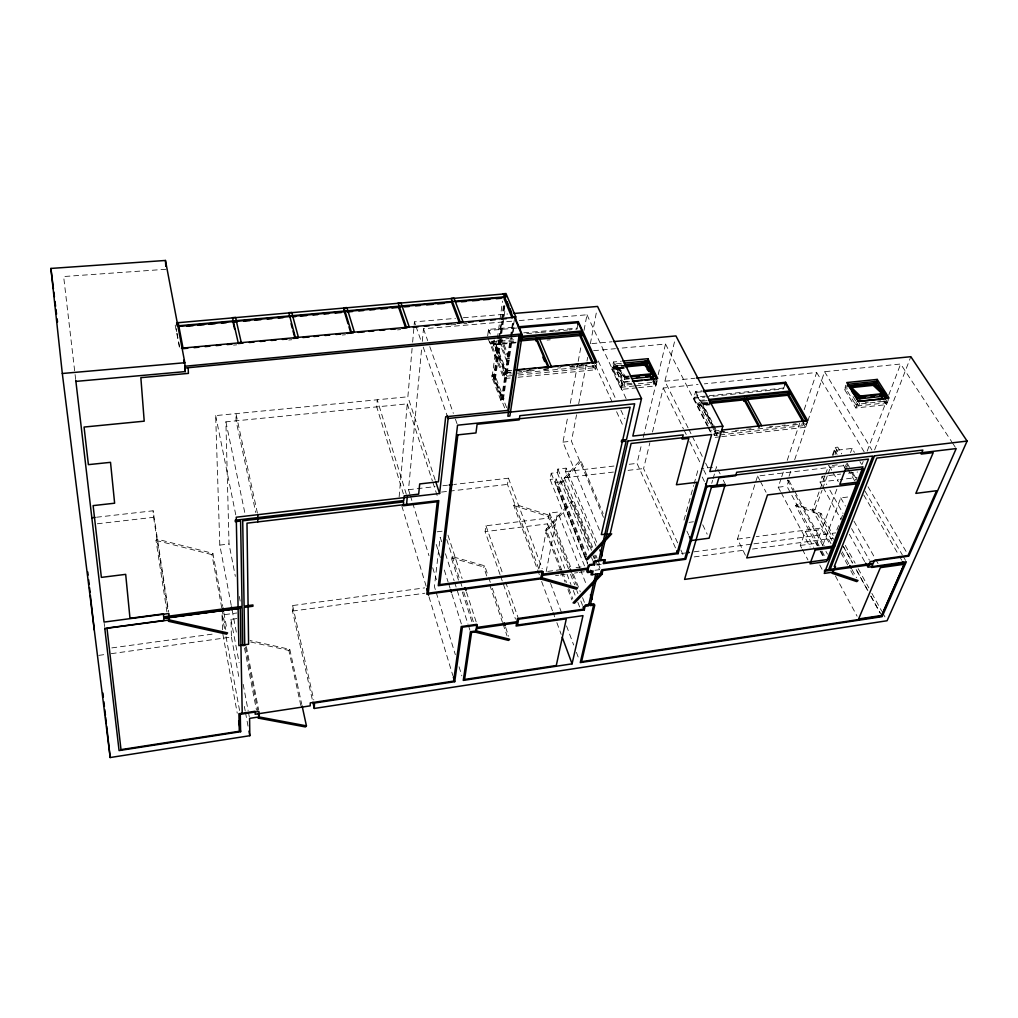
<?xml version="1.0" encoding="UTF-8"?>
<svg xmlns="http://www.w3.org/2000/svg" width="1018" height="1018" viewBox="0 0 1018 1018"><rect width="100%" height="100%" fill="white"/><g stroke="black" fill="none" stroke-linecap="round" stroke-linejoin="round"><path stroke-width="0.75" stroke-dasharray="5 3.75" d="M312.208 699.175L292.51 611.067L292.611 605.545L424.671 587.87M629.137 378.9L624.403 379.37L615.75 368.185L615.941 366.009L623.754 365.271M616.272 368.847L616.45 366.671M399.132 497L407.251 403.853L225.894 421.846L229.025 543.981L235.349 576.366M435.131 479.898L407.874 396.778L412.099 348.385M412.646 342.15L414.008 326.536M414.135 324.971L414.415 321.853L455.466 318.405M624.403 379.37L624.594 377.169L615.941 366.009M409.91 494.201L408.511 489.696L421.719 347.698M422.305 341.386L423.488 328.763L514.663 320.975M487.647 336.004L488.513 329.399L515.299 327.083M516.228 342.201L490.981 344.466L491.427 341.183M491.821 377.029L492.101 374.993L494.71 374.751L503.846 398.267L503.554 400.303L500.92 400.558L491.821 377.029L494.417 376.775L503.554 400.303M500.869 339.643L495.41 378.645L493.323 378.849L492.216 375.986L497.166 340.101M497.382 338.536L499.736 321.37M499.953 319.817L502.536 301.086M493.323 378.849L498.731 339.834M498.947 338.269L501.327 321.103M501.543 319.537L503.923 302.371M495.41 378.645L494.303 375.795L499.291 339.91M499.507 338.358L501.887 321.192M502.103 319.627L504.063 305.591M499.482 339.757L494.061 378.772L502.065 399.45L510.947 338.51M500.347 333.522L502.09 321.039M502.307 319.474L504.254 305.425M500.118 339.707L494.684 378.721L502.701 399.387L512.067 335.329M500.996 333.471L502.727 320.975M502.956 319.423L504.903 305.375M501.747 333.395L503.923 317.794M504.139 316.242L505.233 308.441M510.171 377.996L503.859 378.607L504.979 370.908L493.056 340.852M500.92 400.558L501.212 398.534L492.101 374.993M500.805 336.589L509.674 358.591L509.356 360.728L506.659 360.983L506.977 358.845L498.146 336.831M504.61 407.874L501.378 399.514L510.234 338.574M510.463 337.009L512.741 321.383M511.176 336.945L513.454 321.319M512.296 333.764L514.574 318.138M506.633 407.671L503.388 399.31L512.321 338.383M513.237 332.135L514.383 324.322M500.042 574.61L485.115 531.638L485.98 525.784L548.664 518.022L549.593 513.059L557.711 512.067L579.904 568.273M538.853 568.998L507.473 484.403L508.453 478.193L453.799 484.479M577.626 325.416L576.939 329.208L569.087 329.896M584.51 565.932L550.089 479.44L551.234 473.255L557.228 472.568L557.889 469.082L566.224 468.127L596.828 542.645M539.222 568.082L547.557 523.837L485.115 531.638M585.223 557.126L555.357 482.507L556.057 478.74L550.089 479.44M599.5 530.162L562.967 442.13L567.942 415.726M570.284 403.306L577.893 362.93M578.186 361.377L581.405 344.288M584.039 330.316L586.966 314.778L516.228 320.835M546.182 571.607L557.711 512.067M591.534 550.344L563.628 481.539L564.354 477.786L614.07 471.996M596.039 546.119L565.55 471.614L566.224 468.127M603.458 517.322L571.442 441.201L576.557 414.797M578.669 403.93L587.691 357.343M590.338 343.74L596.65 311.114M593.787 365.704L593.367 367.842L592.094 365.029M518.073 377.233L595.428 369.788L596.955 362.179M637.039 387.807L621.273 389.398L611.933 369.369L613.485 361.975L621.311 361.237M621.273 389.398L622.889 382.004L613.485 361.975M654.816 380.961L654.103 383.99L652.703 381.152M675.481 547.9L637.014 463.381L641.76 443.492M643.223 437.371L656.737 380.757M658.201 374.637L665.517 344.033L617.048 348.525M638.617 387.654L655.948 385.911L657.348 380.019M677.606 542.861L643.592 468.56L649.891 442.728M652.487 432.09L663.24 388.011L698.043 384.486M688.041 427.814L664.894 381.241L675.201 338.956M708.108 426.3L693.792 398.242L695.587 391.497L701.898 390.848M709.215 404.146L698.144 405.304L699.442 400.481L695.332 392.452L701.644 391.815M683.981 520.096L693.64 485.497M694.06 483.995L698.272 468.954M711.735 483.321L712.613 480.318M713.045 478.816L714.789 472.81M715.234 471.309L716.532 466.804L701.313 468.585M784.763 384.944L783.491 388.94L706.39 396.931M745.392 555.23L737.452 539.133L755.178 483.575M755.661 482.074L757.583 476.068L845.729 465.455L844.609 468.42M780.45 491.376L778.223 487.215L781.226 478.269M781.722 476.78L783.72 470.825M787.219 460.39L799.69 423.157M804.182 409.745L816.665 372.499L704.367 383.85M721.737 436.633L805.378 427.28L807.643 420.612M822.938 545.801L787.588 480.572L791.139 470.125M794.689 459.691L807.35 422.406M807.859 420.918L824.58 371.697L900.65 364.011L951.868 441.977M819.121 545.903L786.876 486.146L788.835 480.42L787.588 480.572M888.536 399.361L886.5 404.63L855.833 407.976L844.367 389.181L845.78 385.211M822.366 486.184L820.063 482.061L822.111 476.36L840.664 474.095M830.981 543.599L812.555 509.929L819.579 490.587M820.114 489.098L824.974 475.711M825.509 474.223L828.754 465.29M832.533 454.881L835.231 447.436L837.763 447.144L841.708 453.888M801.662 548.078L800.275 545.444L805.302 531.625L821.793 529.436L830.383 545.152M832.775 456.039L834.798 450.44L852.091 448.416L854.433 452.361M831.948 540.507L814.998 509.611L822.048 490.282M822.582 488.793L827.469 475.406M828.016 473.917L830.726 466.473M835.053 454.575L837.763 447.144M856.583 401.703L855.565 404.49L886.245 401.156L887.238 402.734L856.532 406.067L845.042 387.273L847.141 387.056M855.833 407.976L858.263 401.359M859.676 403.052L858.645 405.838L852.079 395.111M818.039 545.852L816.64 543.23L821.793 529.436M836.834 489.225L822.379 527.884L756.323 536.626M850.526 452.603L852.091 448.416M822.849 545.164L840.753 497.891L848.414 496.924M886.207 400.189L885.151 402.963L883.471 400.29M836.885 529.945L838.565 525.581M840.804 519.753L842.484 515.375M855.922 480.42L857.041 477.506L840.092 479.593M862.055 464.437L863.2 461.485M867.171 451.152L886.462 400.939M888.739 395.022L900.65 364.011M874.615 449.892L910.843 356.694M166.939 611.933L156.008 540.393L156.95 539.095L212.902 553.385L222.7 606.384M221.708 607.657L211.948 554.645L212.902 553.385M300.832 705.525L288.883 650.438L289.799 649.331L250.072 640.551M458.469 580.107L451.279 557.826L452.31 556.642L484.695 565.817L488.258 576.315M539.349 574.648L513.772 505.513L514.854 504.279L549.275 515.248L569.635 567.586M486.719 575.972L483.665 566.975L484.695 565.817M585.566 557.673L556.986 486.299L579.7 460.823L581.125 461.319L603.14 513.568M586.444 556.655L558.411 486.769L581.125 461.319M568.502 568.795L548.193 516.444L549.275 515.248M560.562 570.245L545.241 530.238L571.569 501.136L572.969 501.594L591.776 547.888M561.974 570.665L546.628 530.671L572.969 501.594M817.187 545.673L795.631 505.641L796.789 504.508L821.106 513.517L833.169 535.392M795.631 505.641L819.961 514.637L821.106 513.517M111.815 647.906L214.798 633.794M98.759 655.376L105.007 654.51M111.255 653.658L231.417 637.064L230.959 619.364L236.914 618.562M800.275 545.444L816.64 543.23M222.509 629.773L222.039 614.987L236.825 613.001M547.748 571.403L565.066 569.087M576.086 567.611L583.95 566.555M596.535 564.875L601.256 564.239M681.526 553.499L684.681 553.079M694.123 551.82L752.353 544.019M753.931 543.816L835.765 532.859M292.51 611.067L424.824 593.227M555.573 575.603L558.729 575.17M560.294 574.966L568.171 573.898M574.483 573.045L577.626 572.625M579.204 572.409L585.503 571.569M594.957 570.284L599.678 569.647M694.2 556.91L746.181 549.898M752.48 549.058L832.813 538.217M737.452 539.133L750.037 537.466M812.555 509.929L814.998 509.611M689.033 522.361L693.449 521.789M437.116 531.816L443.39 531.04M848.401 473.141L857.678 472.008M778.223 487.215L786.876 486.146M820.063 482.061L838.552 479.783M832.33 465.455L840.117 464.513M231.239 605.392L219.799 545.101L229.025 543.981M555.357 482.507L563.628 481.539M408.511 489.696L435.055 486.642M442.868 485.739L447.551 485.204M565.55 471.614L615.266 465.888M629.239 464.272L637.014 463.381M441.519 492.076L447.805 491.338M449.371 491.16L507.473 484.403M628.055 470.367L643.592 468.56M96.557 517.233L153.107 510.794L168.67 611.958M97.308 523.786L153.603 517.322L153.107 510.794M720.159 436.811L713.834 437.511L715.756 430.767L713.593 426.555M719.001 430.538L714.343 431.047L713.542 433.897L721.431 433.019M723.849 431.377L716.201 432.217L713.325 426.631M718.314 432.383L715.196 432.726L711.709 425.931M719.866 432.205L727.641 431.352M735.429 430.487L738.534 430.143M746.309 429.278L750.979 428.756M769.646 426.682L772.764 426.338M782.091 425.308L785.209 424.964M792.984 424.099L796.101 423.755M723.009 432.841L805.098 423.717L806.04 425.359L719.128 435.042M717.55 435.22L714.394 435.564L711.607 430.13M865.249 402.454L868.316 402.123M877.541 401.117L880.621 400.787M562.967 442.13L571.442 441.201M707.79 402.275L700.002 403.09L699.239 405.928L710.131 404.782M707.739 403.344L698.412 404.311L708.833 424.697M844.367 389.181L847.409 388.863M708.108 403.624L701.847 404.273L712.613 425.231M783.796 387.998L694.047 397.287L698.144 405.304M693.792 398.242L704.812 397.096M699.442 400.481L705.678 399.832M706.963 400.659L699.175 401.474L711.022 424.57M632 384.435L620.967 385.542L621.629 382.501L629.518 381.712M638.299 383.811L655.643 382.081M664.894 381.241L694.849 378.251M501.212 398.534L503.846 398.267M634.367 385.962L621.756 387.234L612.391 367.205L624.263 365.92M635.945 385.809L656.457 383.761L655.07 380.923M501.378 399.514L503.388 399.31M628.806 376.036L624.059 376.495L623.869 378.683L630.193 378.06M624.594 377.169L629.328 376.711M628.424 377.156L625.408 377.449L617.773 367.625L624.098 367.014M622.889 382.004L629.226 381.381M631.898 383.239L622.418 384.18L613.027 364.151L622.405 363.261M652.449 381.19L657.183 380.719M624.085 367.791L613.154 368.847L613.803 365.806L621.616 365.055M611.933 369.369L624.403 368.16M219.799 545.101L215.663 415.599L407.874 396.778M504.979 370.908L511.214 370.31M511.863 370.616L503.948 371.366L503.477 374.611L511.38 373.861M511.011 372.295L506.302 372.741L494.57 343.193M526.713 370.794L531.421 370.348M543.968 369.152L548.689 368.707M569.749 366.696L572.829 366.404M579 365.818L585.185 365.233M510.883 372.55L504.648 373.135L491.567 340.101M518.658 371.799L521.776 371.506M523.328 371.366L534.234 370.323M543.574 369.432L548.244 368.987M557.584 368.096L560.702 367.803M570.042 366.913L574.712 366.467M576.264 366.315L587.17 365.284M517.691 373.25L595.072 365.856M492.216 375.986L494.303 375.795M512.079 375.629L504.177 376.38L491.134 343.333L516.393 341.081M518.404 375.018L595.874 367.6L594.588 364.788M615.75 368.185L623.563 367.434M233.542 345.14L236.698 344.847M288.718 340.012L291.861 339.719M342.303 335.024L345.458 334.731M397.478 329.883L400.634 329.59M451.076 324.895L455.809 324.449M463.686 323.724L466.842 323.419M506.977 358.845L509.674 358.591M593.596 350.701L615.483 348.665M515.515 342.913L491.809 345.038L492.241 341.806L515.986 339.681M547.111 340.076L550.28 339.796M591.891 343.6L612.123 341.755M526.726 333.637L539.273 332.53M540.851 332.39L553.398 331.283M554.963 331.143L567.522 330.036M505.806 338.829L508.962 338.549M516.711 328.038L488.373 330.494L490.052 334.731M523.748 332.822L577.13 328.127M463.355 317.731L507.562 314.015M165.959 269.274L63.638 276.54L75.701 379.829M250.683 642.014L288.883 650.438M156.008 540.393L211.948 554.645M451.279 557.826L483.665 566.975M545.241 530.238L546.628 530.671M513.772 505.513L548.193 516.444M556.986 486.299L558.411 486.769M952.733 443.301L955.329 447.258M883.98 400.634L886.5 404.63M824.58 371.697L871.879 449.994M816.665 372.499L864.447 452.323M859.892 461.574L861.457 464.208M868.023 486.782L906.427 552.049M864.995 491.096L902.368 554.975M903.157 556.337L905.536 560.409M847.218 463.317L849.585 467.364M852.728 472.759L856.672 479.503M846.352 463.775L847.892 466.397M850.959 471.665L855.565 479.554M863.735 494.977L898.576 554.772M899.365 556.121L901.744 560.205M835.231 447.436L839.163 454.181M845.449 464.971L847.027 467.682M847.803 469.031L854.916 481.234M834.798 450.44L837.101 454.41M843.26 464.997L844.787 467.631M829.212 465.824L832.24 471.118M832.991 472.441L838.285 481.692M803.037 423.17L805.378 427.28M840.753 497.891L845.411 506.099M853.962 521.152L874.933 558.08M875.709 559.442L878.038 563.552M822.111 476.36L826.769 484.606M829.874 490.103L843.057 513.466M851.582 528.584L869.41 560.193M823.142 487.558L840.868 519.142M849.343 534.259L865.516 563.107M845.258 545.381L855.145 563.196M858.187 568.68L868.825 587.857M871.866 593.341L881.753 611.156M882.517 612.531L885.558 618.015M843.464 546.551L852.613 563.094L843.375 546.602M867.87 590.656L855.667 568.604L867.705 590.567M870.924 596.179L880.086 612.721M870.746 596.064L880.634 613.918M842.204 551.794L848.987 564.099M852.002 569.558L856.52 577.766M819.961 514.637L833.5 539.247M841.021 552.914L847.79 565.219M850.793 570.691L853.797 576.15M788.835 480.42L794.104 490.129M794.854 491.516L824.211 545.623M825.942 551.349L827.443 554.123M821.92 550.992L825.662 557.928M835.396 575.959L857.105 616.195M820.864 551.082L824.389 557.622M820.164 551.183L823.867 558.093M805.302 531.625L813.764 547.417M781.2 492.776L810.15 546.984M819.795 565.054L822.022 569.227M802.362 549.389L807.923 559.9M757.583 476.068L759.708 480.114M760.408 481.463L766.07 492.241M695.587 391.497L712.867 425.155M711.086 424.455L700.639 404.082L701.402 401.245L717.461 432.472L716.647 435.322L711.773 425.817M708.833 427.7L711.697 433.312M665.517 344.033L707.319 426.033M708.044 427.445L710.92 433.095M717.881 469.476L720.579 474.833M723.276 480.191L724.612 482.863M688.753 429.214L691.553 434.864M692.253 436.277L702.776 457.438M705.589 463.088L708.401 468.725M663.24 388.011L683.46 428.934M684.16 430.334L686.247 434.571M689.733 441.634L700.88 464.208M703.667 469.845L706.467 475.495M702.229 477.022L704.876 482.405M653.162 380.236L655.948 385.911M702.738 524.855L707.192 534.196M586.966 314.778L626.146 398.687M686.895 531.154L688.766 535.175M598.304 361.046L616.221 399.998M620.878 410.089L624.861 418.754M680.877 550L683.485 555.726M595.492 365.551L613.307 404.515M616.603 411.73L623.856 427.598M593.519 365.589L595.428 369.788M564.354 477.786L592.883 547.875M595.848 555.166L597.044 558.093M597.642 559.556L600.607 566.848M594.716 555.128L595.899 558.017M598.24 563.807L600.009 568.146M593.825 555.993L595.059 559.035M595.606 560.371L599.169 569.164M557.889 469.082L590.516 549.631M592.896 555.497L594.079 558.424M557.228 472.568L589.168 551.641M591.522 557.495L592.705 560.422M499.914 337.251L509.356 360.728M556.057 478.74L586.635 554.848M498.438 340.419L506.659 360.983M585.808 558.589L588.149 564.443M551.234 473.255L587.615 564.188M507.244 372.893L494.112 339.872L493.679 343.104L506.773 376.138M488.513 329.399L490.791 335.126M580.476 569.749L586.902 586.012M489.874 341.641L490.981 344.466M488.067 338.523L503.859 378.607M549.593 513.059L570.627 567.039M573.465 574.33L580.285 591.84M582.563 597.668L584.828 603.509M571.9 573.401L576.417 585.032M570.5 574.33L574.712 584.79M576.824 590.618L577.969 593.583M580.845 600.989L582.563 605.443M547.557 523.837L564.697 568.26M566.988 574.177L570.983 584.548M573.274 590.465L575.564 596.395M577.842 602.312L580.133 608.23M562.547 572.141L566.53 582.512M568.795 588.429L572.778 598.8M561.134 571.734L565.105 582.105M567.942 589.511L571.912 599.882M550.573 583.352L562.661 615.635M566.517 625.905L573.656 644.992M576.404 652.322L579.153 659.664M508.453 478.193L542.2 568.693M541.627 581.482L552.507 610.902M553.041 612.365L554.683 616.781M556.859 622.66L561.211 634.43M423.488 328.763L427.675 340.636M429.774 346.565L453.354 413.333M455.453 419.263L457.031 423.717M485.98 525.784L502.548 573.236M505.653 582.143L518.086 617.735M414.415 321.853L415.446 324.831M415.968 326.307L421.159 341.183M423.233 347.125L447.093 415.522M500.563 576.099L515.49 619.084M488.78 577.804L490.307 582.309M492.343 588.302L503.566 621.273M505.602 627.266L508.669 636.263M489.773 584.956L502.498 622.431M503.007 623.932L507.066 635.932M407.251 403.853L432.383 480.929M432.879 482.443L438.3 499.062M447.984 535.15L462.108 578.631M466.486 592.12L476.233 622.1M446.775 539.527L459.996 580.413M460.48 581.889L461.917 586.355M463.724 591.967L473.446 621.998M462.299 591.992L471.881 621.705M441.634 541.741L440.183 537.237L434.393 586.572L435.793 591.102M445.464 553.741L454.104 580.744M454.588 582.245L468.026 624.25M468.509 625.752L469.947 630.257M436.226 544.439L440.514 557.979M444.319 570.016L448.124 582.067M448.607 583.568L450.032 588.086M451.928 594.105L461.447 624.199M410.369 495.702L412.239 501.696M412.697 503.197L428.972 555.701M432.688 567.713L436.417 579.713M406.309 494.277L377.233 399.781L376.736 406.882L403.37 493.87M436.251 592.616L455.339 654.676M459.067 666.777L461.854 675.863M401.856 506.022L426.44 587.17M428.998 596.764L452.87 675.634M292.611 605.545L313.786 699.939M289.799 649.331L301.773 704.431M257.427 513.174L235.947 413.613L236.087 420.841L255.798 512.576M225.894 421.846L245.071 513.963M215.663 415.599L235.934 515.668M239.268 596.421L240.172 601.053M246.369 646.595L258.636 709.94M245.453 646.977L257.783 710.755M244.536 648.11L256.511 710.284M232.117 610.036L236.812 634.774M176.203 328.687L176.763 331.664M177.043 333.153L179.562 346.578M230.959 619.364L239.115 662.667M243.187 684.325L248.125 710.628M248.417 712.18L249.295 716.812M175.198 325.047L179.97 350.396M231.417 637.064L239.179 678.688M244.358 706.428L245.211 711.048M245.503 712.6L248.087 726.47M223.858 612.62L227.027 629.773M222 609.222L225.729 629.48M222.039 614.987L224.889 630.511M226.021 636.708L239.701 711.213M222.891 634.278L237.245 713.16M153.603 517.322L168.174 612.174M104.192 623.385L104.561 626.528M617.353 365.882L617.175 368.045L625.828 379.23L626.032 377.029L617.353 365.882M615.394 363.935L614.745 366.976L624.149 386.993L624.81 383.951L615.394 363.935"/><path stroke-width="1.5" d="M696.427 378.098L910.843 356.694L967.1 441.074L887.072 620.751L314.282 708.452L314.486 703.031L454.715 681.704L462.401 627.203L477.2 625.103L476.322 630.905L475.241 632.102L508.593 640.424L509.687 639.266L476.322 630.905L470.431 631.758L463.254 680.406L572.078 663.838L582.983 615.635L517.551 625.001L516.52 622.049M343.982 307.805L351.401 332.161L354.328 331.906L346.884 307.576L343.982 307.805L343.88 310.096L348.041 323.788M406.576 504.368L407.238 497.28M644.012 365.462L644.216 363.299L653.212 374.357L652.996 376.545M632.293 378.581L654.421 376.406L654.625 374.217L645.628 363.171L625.306 365.118M590.491 570.296L592.247 574.686L593.1 570.945L586.839 571.785L588.2 565.652L594.487 564.812L595.263 561.351L604.018 560.18L603.216 563.654L678.09 553.639L711.646 434.508L631.109 443.466L610.227 533.419L586.152 559.136L587.615 559.569L611.691 533.89L601.333 534.565L630.129 407.225L457.553 425.193L438.274 585.706L543.307 571.658L542.123 577.817L540.978 579.064L576.404 589.155L577.55 587.933L542.123 577.817L428.26 593.176L438.796 500.576L246.992 523.176L248.596 644.229L238.861 645.59L236.252 517.208L439.598 493.501L448.124 418.487L447.093 415.522M521.305 333.968L521.063 335.673L184.932 368.045L184.818 366.264L521.305 333.968L514.357 317.311L181.408 348.207M515.464 319.168L515.795 316.929L505.997 293.528L503.274 293.757L513.021 317.171L515.795 316.929M519.04 335.864L507.842 410.407L445.693 416.756L438.414 481.781L419.696 483.932L418.678 494.137L404.197 495.83L403.777 500.5L235.247 520.223L235.273 521.674L240.592 521.051L242.08 606.41L163.656 616.819L163.44 613.867L129.986 618.295L125.685 574.356L101.38 577.384L93.122 505.615L114.627 503.21L110.517 462.337L88.401 464.641L84.061 427.051L144.212 421.172L140.853 377.665L188.419 373.39L188.152 367.727M522.247 334.731L509.878 416.018L507.855 416.235L520.122 334.909L522.247 334.731L515.299 318.074M535.977 341.081L536.499 337.861L548.957 367.091M859.345 398.814L859.688 396.804L848.757 386.216L875.047 383.468L886.258 393.966L885.889 395.964L859.345 398.814L851.697 391.396M860.604 398.674L860.961 396.664L850.017 386.076M517.551 625.001L518.595 619.224L584.294 609.884L585.401 604.959L593.914 603.763L580.26 662.603L882.148 616.666L906.338 561.771L867.832 567.23L870.186 561.567L908.82 556.133L956.207 448.582L876.778 458.087L834.213 566.619L835.498 566.441L832.05 573.274L856.812 581.622L858.021 580.502L833.271 572.129L824.249 573.401L868.507 459.08L707.854 478.32L684.796 558.577L601.791 569.775L600.925 573.516L573.058 602.847L574.483 603.241L602.363 573.936L601.18 571.034M577.779 324.653L578.326 321.612L518.455 326.803M884.629 396.104L884.998 394.093L873.8 383.595M582.08 335.889L582.474 333.764L520.745 339.261M595.734 574.19L588.493 605.863L583.861 606.512L583.25 609.222L517.437 618.562L516.864 621.731L476.348 627.508L476.818 624.327L461.23 626.541L453.583 681.106L310.286 702.891L310.185 705.856L255.162 714.242L255.136 711.264L238.912 713.733L239.294 731.268L121.002 749.617L106.979 628.055L163.936 620.458L163.783 618.397L240.235 608.217L242.22 713.236M597.464 573.961L590.198 605.621L594.817 604.972L581.609 661.649L881.435 616.081L904.9 562.738L871.548 567.471L872.833 564.392L824.351 571.238L824.796 570.105L828.665 569.558L872.846 456.039L736.688 472.276L735.62 475.775L718.873 477.786L716.608 485.51L706.67 486.719M646.888 363.121L647.906 358.705L622.876 361.085M513.886 313.48L597.553 306.443L641.505 398.623L632.827 436.06L722.831 426.173L675.939 335.927L613.676 341.603M722.831 426.173L709.8 471.55L967.1 441.074M705.538 483.754L706.861 486.439L685.763 559.289L602.847 570.487L602.185 573.325L591 574.839L591.636 572.001L587.564 572.549L588.315 569.215L541.245 575.552L540.609 578.886L426.822 594.257L437.256 501.759L403.306 505.768L403.65 501.912L242.717 520.796L244.091 606.143L252.922 604.959L252.935 606.244L244.104 607.415L244.727 645.387L242.78 645.654L242.106 607.682L163.758 618.104L240.235 608.217M743.674 401.257L744.514 398.432L759.504 426.058M784.763 384.944L785.616 382.272L703.476 390.683M876.218 382.043L877.211 379.409L846.721 382.564L858.263 401.359L889.045 398.051L877.211 379.409M832.419 546.221L856.456 483.868M904.124 564.277L881.613 615.47L858.594 618.969L880.379 567.65L904.124 564.277L902.533 561.567M104.752 628.106L119.068 750.584L240.617 731.713L240.273 714.318L258.941 711.48L258.966 716.926L258.012 718.059L305.476 726.954L306.431 725.847L302.117 705.958M75.879 381.394L185.263 371.595L184.831 362.726L165.45 260.468L50.9 268.434L62.314 373.491L110.186 757.532L249.817 735.709L249.588 718.364L258.966 716.926L306.431 725.847M834.9 545.877L746.728 557.915L767.483 494.939L859.027 483.55M686.247 552.863L689.402 552.443M104.79 628.564L169.37 619.949L227.599 632.891L226.594 634.163L168.364 621.26L169.37 619.949L168.912 613.51L104.04 622.087L75.803 380.605M706.861 486.439L725.287 484.212L709.101 538.191L691.273 540.545L689.39 536.524M449.116 485.026L452.234 484.657M91.849 517.768L94.992 517.411M721.978 430.08L807.643 420.612L785.616 382.272M859.688 396.804L886.258 393.966M864.918 397.504L858.683 398.178L859.027 396.155L885.584 393.317L885.889 395.964M871.166 396.829L874.284 396.498M880.532 395.837L883.649 395.493M858.123 401.537L887.314 398.382M709.355 402.11L790.388 393.622M709.673 403.459L744.094 399.845L759.059 427.471M746.283 399.616L787.792 395.251L803.393 422.559M847.561 384.333L876.485 381.317L883.242 391.968M708.795 399.501L789.803 391.065L785.311 383.226L703.222 391.65M708.515 400.494L789.484 392.045L806.231 421.223M846.989 386.038L877.465 382.857M849.406 386.84L875.722 384.091M448.124 418.487L641.505 398.623M630.384 375.871L654.078 373.555M630.918 376.558L654.625 374.217M636.505 377.449L639.66 377.131M645.972 376.507L649.128 376.202M632.382 381.063L657.704 378.556L647.906 358.705M634.252 381.241L642.154 380.465M645.31 380.147L651.622 379.523M515.884 369.865L596.955 362.179L578.326 321.612M518.187 370.018L524.512 369.407M529.258 368.961L535.595 368.363M538.751 368.058L546.666 367.307M549.835 367.014L557.737 366.264M560.905 365.958L568.82 365.207M571.989 364.902L578.313 364.304M581.482 364.011L589.384 363.261M592.552 362.955L595.721 362.65M623.97 363.108L647.41 360.868L656.483 379.307M624.747 364.762L648.212 362.51M624.263 365.92L646.163 363.82M625.688 366.862L644.649 365.042L651.571 373.568M183.024 348.678L187.757 348.232M194.069 347.647L198.803 347.214M205.102 346.616L209.835 346.184M216.147 345.598L220.881 345.153M227.192 344.568L231.926 344.135M238.237 343.55L242.958 343.104M249.27 342.519L254.004 342.073M260.315 341.488L265.049 341.055M271.361 340.47L276.094 340.025M282.406 339.439L287.127 339.007M293.438 338.421L298.172 337.976M302.906 337.531L309.217 336.945M313.951 336.513L318.685 336.067M324.984 335.482L329.717 335.049M336.029 334.464L340.763 334.019M347.074 333.433L353.386 332.848M358.12 332.402L364.431 331.817M369.152 331.384L373.886 330.939M380.198 330.354L384.931 329.921M391.243 329.336L395.977 328.89M402.288 328.305L407.009 327.86M413.321 327.274L418.054 326.842M424.366 326.256L429.1 325.811M435.411 325.226L440.145 324.793M446.457 324.208L451.178 323.762M457.489 323.177L462.223 322.731M468.534 322.146L473.268 321.713M479.58 321.128L484.314 320.683M490.612 320.097L495.346 319.665M501.658 319.067L506.391 318.634M178.812 326.422L452.005 302.104M455.173 301.824L505.704 297.332M186.752 326.269L193.064 325.709M197.797 325.289L204.109 324.729M208.843 324.309L215.167 323.737M221.479 323.177L226.212 322.757M232.524 322.197L237.258 321.777M243.582 321.204L249.894 320.645M254.627 320.225L260.939 319.665M267.263 319.105L271.997 318.685M278.308 318.112L283.042 317.692M292.522 316.852L295.678 316.573M300.412 316.153L306.723 315.58M313.035 315.02L317.769 314.6M324.093 314.04L328.827 313.62M335.138 313.06L341.45 312.488M347.774 311.928L352.508 311.508M358.82 310.948L363.553 310.528M369.865 309.956L374.611 309.536M380.923 308.976L387.234 308.416M391.968 307.996L399.87 307.296M404.604 306.863L409.338 306.443M415.649 305.884L420.383 305.464M426.707 304.904L433.019 304.344M437.753 303.911L444.064 303.351M461.434 301.812L466.168 301.379M472.479 300.819L478.791 300.259M483.537 299.839L489.849 299.279M496.16 298.719L500.894 298.287M62.314 373.491L184.831 362.726M521.789 336.296L581.927 330.977L578.135 322.693L518.289 327.898M520.033 337.569L581.711 332.097L595.874 362.981M520.809 340.852L536.231 339.465L548.066 367.244M538.738 339.249L579.713 335.584L592.234 363.057M600.925 573.516L602.363 573.936M884.133 394.462L874.297 385.211L850.488 387.705L857.983 394.959M873.444 385.58L881.27 392.948M653.874 375.731L654.421 376.406M647.015 369.152L649 371.621M884.935 394.628L887.467 398.623M874.424 381.534L877.783 386.865M882.848 394.857L885.367 398.852M880.621 395.315L883.14 399.31M880.112 394.971L882.631 398.967M848.134 384.27L858.848 401.716M787.347 392.274L804.042 421.465M865.516 563.107L867.069 565.855M849.737 565.461L851.239 568.197M746.703 398.203L761.719 425.817M645.068 361.097L648.555 368.185M652.729 376.698L654.129 379.536M649.929 375.477L652.016 379.739M579.255 332.313L593.367 363.222M676.779 550.763L678.09 553.639M539.006 337.632L551.501 366.849M542.81 357.165L544.681 361.543M507.053 301.748L508.771 305.858M509.916 308.594L511.621 312.717M504.177 298.91L512.092 317.947M599.818 549.962L602.223 555.803M593.303 561.885L594.487 564.812M590.402 594.894L592.158 599.322M570.195 569.037L571.327 571.938M583.136 606.919L584.294 609.884M451.521 302.079L459.373 322.833M562.292 637.37L572.078 663.838M398.445 306.8L405.113 326.333M504.075 622.774L505.093 625.777M435.628 481.412L439.598 493.501M465.022 587.628L466.002 590.618M450.503 589.587L451.458 592.591M348.97 326.829L350.357 331.397M426.898 588.671L428.26 593.176M427.624 592.209L428.54 595.237M453.341 677.148L454.715 681.704M291.084 323.686L292.23 328.05M293.006 330.952L294.546 336.754M233.211 322.91L234.547 328.789M312.908 702.267L314.282 708.452M258.368 713.822L258.966 716.926M178.15 322.477L182.96 347.8M231.531 606.944L232.117 610.036M183.685 360.245L184.245 363.248M184.678 368.503L185.263 371.595M248.952 731.089L249.817 735.709M222.993 607.95L223.566 611.067M238.657 720.884L240.617 731.713M168.644 615.292L169.128 618.397M50.9 268.434L53.432 288.908M53.827 292.064L54.412 296.785M54.997 301.506L55.583 306.24M55.965 309.383L56.55 314.117M57.135 318.838L57.53 321.993M102.983 693.093L103.352 696.999M103.874 701.72L104.409 706.441M104.752 709.584L105.439 715.094M105.643 717.448L106.343 723.747M106.674 726.101L110.186 757.532M87.764 571.976L88.108 575.094M88.63 579.776L89.151 584.459M89.495 587.59L90.131 592.54M90.36 595.39L94.28 629.977M165.45 260.468L165.794 266.334M257.758 514.701L257.796 521.903M457.846 434.864L439.725 584.625L542.123 570.945L541.474 574.317L588.582 567.993L589.333 564.646L593.418 564.099L594.067 561.211L598.839 560.574L626.121 441.201L621.298 441.736L621.667 440.12L626.49 439.585L634.672 403.79L519.854 415.688L519.193 419.861L477.111 424.264L475.966 432.943L457.846 434.864M471.576 632.407L464.602 679.439L556.286 665.505L566.301 618.829L516.088 626.032L516.66 622.889L476.169 628.666L475.686 631.822L471.576 632.407M628.017 440.998L600.595 560.345L605.354 559.709L604.679 562.598L677.11 552.914L696.948 482.29L676.397 484.759L688.83 438.364L682.098 439.114L683.218 434.89L628.017 440.998M711.366 487.418L684.567 579.407L828.499 559.404L863.455 468.916L711.366 487.418M815.176 550.038L809.997 563.845L826.501 561.554L831.821 547.773L815.176 550.038M845.564 468.954L839.799 484.339L857.092 482.188L863.01 466.842L845.564 468.954M874.5 455.848L830.217 569.329L873.304 563.259L874.602 560.167L908.094 555.459L936.573 490.727L915.831 493.386L933.226 452.641L921.188 454.092L922.868 450.071L874.5 455.848M504.597 293.871L176.61 322.833L177.196 325.9L505.781 296.709L504.597 293.871M463.025 321.828L460.2 322.07L451.19 298.35L453.977 298.121L463.025 321.828M409.211 326.816L406.335 327.058L398.114 303.033L400.939 302.804L409.211 326.816M298.35 337.098L295.36 337.352L288.794 312.679L291.746 312.45L298.35 337.098M241.241 342.392L238.187 342.659L232.498 317.654L235.514 317.412L241.241 342.392"/></g></svg>
